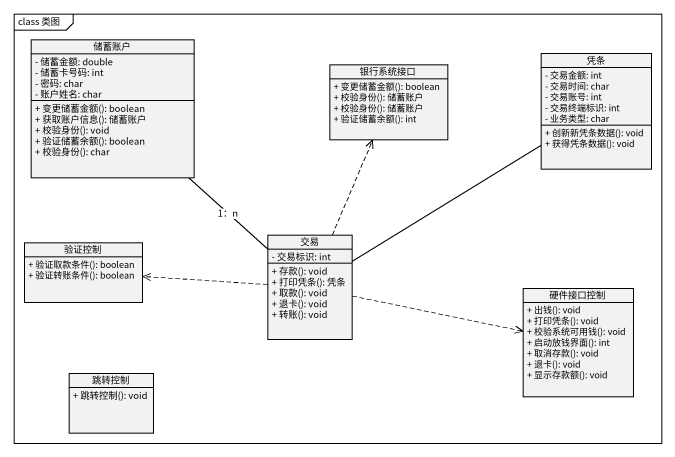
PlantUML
@startuml
mainframe class 类图
hide circle
hide empty members
skinparam classAttributeIconSize 0
class 储蓄账户 {
  - 储蓄金额: double
  - 储蓄卡号码: int
  - 密码: char
  - 账户姓名: char
  + 变更储蓄金额(): boolean
  + 获取账户信息(): 储蓄账户
  + 校验身份(): void
  + 验证储蓄余额(): boolean
  + 校验身份(): char
}
class 银行系统接口 {
  + 变更储蓄金额(): boolean
  + 校验身份(): 储蓄账户
  + 校验身份(): 储蓄账户
  + 验证储蓄余额(): int
}
class 凭条 {
  - 交易金额: int
  - 交易时间: char
  - 交易账号: int
  - 交易终端标识: int
  - 业务类型: char
  + 创新新凭条数据(): void
  + 获得凭条数据(): void
}
class 交易 {
  - 交易标识: int
  + 存款(): void
  + 打印凭条(): 凭条
  + 取款(): void
  + 退卡(): void
  + 转账(): void
}
class 验证控制 {
  + 验证取款条件(): boolean
  + 验证转账条件(): boolean
}
class 硬件接口控制 {
  + 出钱(): void
  + 打印凭条(): void
  + 校验系统可用钱(): void
  + 启动放钱界面(): int
  + 取消存款(): void
  + 退卡(): void
  + 显示存款额(): void
}
class 跳转控制 {
  + 跳转控制(): void
}
交易 -up- 储蓄账户 : 1：n
交易 .up.> 银行系统接口
交易 -up- 凭条
交易 .left.> 验证控制
交易 .right.> 硬件接口控制
@enduml
